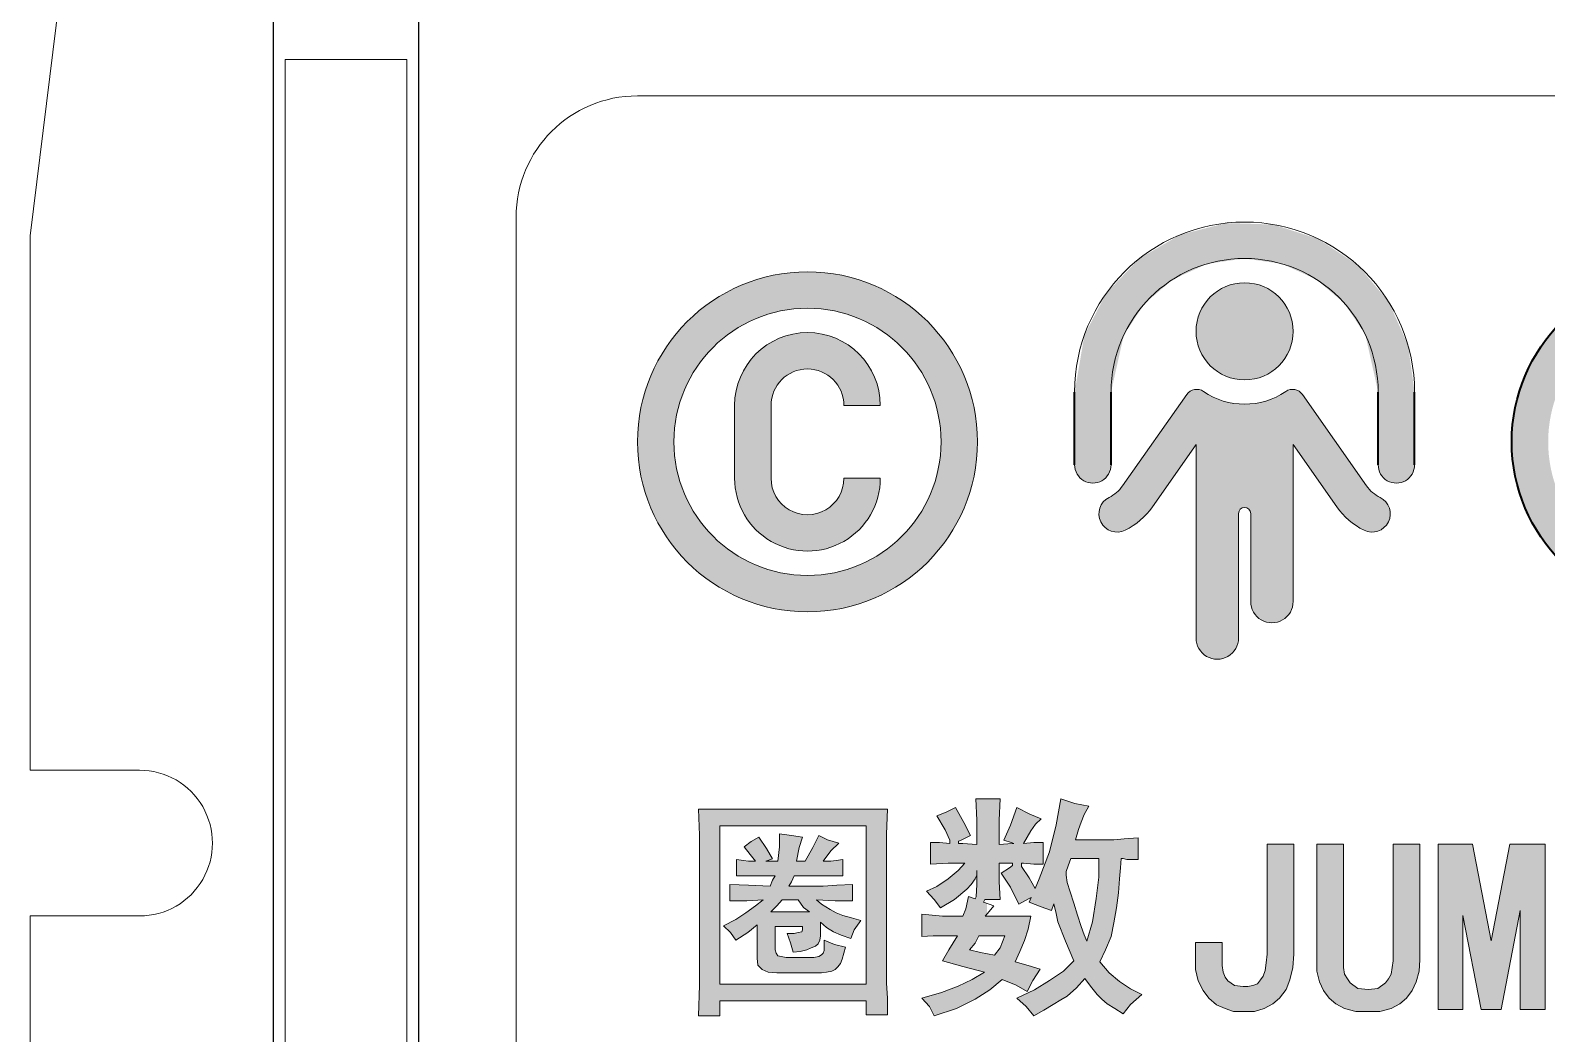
# Model space of a CAD drawing. Header units: millimetres. Extents: x -13 to 383, y -156 to 81.
# Drawn here: x 185.15 to 197.64, y -102.57 to -94.31 of the extents above; entities that cross this region are included whole.
import ezdxf

# ---------------------------------------------------------------- set-up
doc = ezdxf.new("R2010")
doc.units = ezdxf.units.MM
doc.header["$LTSCALE"] = 0.5
doc.layers.get('0').update_dxf_attribs({"lineweight": 18})
doc.layers.add('粗实线层', color=7, linetype='Continuous', lineweight=35)

# ---------------------------------------------------------------- blocks, each defined once
blk = doc.blocks.new('*X31')
at = {"linetype": 'Continuous', "ltscale": 0.5}
blk.add_hatch(color=8, dxfattribs=at).paths.add_polyline_path([(9.10000037969263, -3.239376910124629), (8.994934262002124, -2.770246902655548), (8.824684928135609, -2.511462926233216), (8.589037440219041, -2.310405114712358), (8.306678835314942, -2.183017515741511), (8.000000379977504, -2.139402069317239), (7.693321924640254, -2.183017515742844), (7.41096331973671, -2.310405114714918), (7.175315831821015, -2.511462926236801), (7.005066497954716, -2.77024690265944), (6.900000380209006, -3.239379239534986), (6.900000380280858, -3.239373013230761), (6.900000380344012, -3.839398053619626), (6.894890207021511, -3.878221370449058), (6.879905864132552, -3.914399171228135), (6.856068527186481, -3.945465956841454), (6.825002698831011, -3.969304541313125), (6.788825499805388, -3.984290336977184), (6.750002388215816, -3.989402069318387), (6.711179139792715, -3.98429137632207), (6.675001539591641, -3.969306549172059), (6.643935073058705, -3.94546879637985), (6.62009690442463, -3.914402648932864), (6.605111593016252, -3.878225249316275), (6.600000380280846, -3.839402069304583), (6.600000380277158, -3.23937301322178), (6.680950180178471, -2.77024690266032), (6.861961210138579, -2.424008392677327), (7.13160348474938, -2.141273282538569), (7.468877084990059, -1.944061169971535), (7.847514919384937, -1.847731064982387), (8.238028422493052, -1.859785219979277), (8.610004143924845, -1.979284849383556), (8.934472368011463, -2.196923242872706), (9.18616329445738, -2.495750578147205), (9.345475067132037, -2.852493984322737), (9.400000379614141, -3.239370048530958), (9.400000379611164, -3.839402069306459), (9.394889166941947, -3.878225249316274), (9.37990385553357, -3.914402648932863), (9.356065686899493, -3.945468796379849), (9.324999220366559, -3.969306549172058), (9.288821620165484, -3.984291376322069), (9.249998371742382, -3.989402069318386), (9.21117526015281, -3.984290336977184), (9.174998061127187, -3.969304541313124), (9.143932232771718, -3.945465956841454), (9.120094895825646, -3.914399171228134), (9.105110552936688, -3.878221370449058), (9.10000037961413, -3.839398053621778), (9.10000037961413, -3.239370048530958)], flags=0)
h = blk.add_hatch(color=8, dxfattribs=at)
edge = h.paths.add_edge_path(flags=0)
edge.add_arc((4.400000380951386, -3.649402068906169), 1.10000000001008, 359.9999999999999, 402.9051479602668)
edge.add_arc((4.400000380992465, -3.649402068801824), 1.099999999908955, 42.90514795774238, 90.00000000161626)
edge.add_line((4.400000380961435, -2.549402068892869), (4.400000380961444, -2.249402068895279))
edge.add_arc((4.400000380954156, -3.649402068902543), 1.400000000007264, -4.5986325858393684e-11, 89.99999999970169, ccw=False)
edge.add_line((5.80000038096142, -3.649402068903668), (5.500000380960728, -3.649402068893437))
edge = h.paths.add_edge_path(flags=0)
edge.add_arc((4.400000380972417, -3.649402068941497), 1.099999999953284, 269.9999999994264, 324.4079649619424)
edge.add_arc((4.400000380985643, -3.649402068890671), 1.09999999997211, 324.4079649593886, 359.9999999998561)
edge.add_line((5.500000380957752, -3.649402068893434), (5.800000380961421, -3.649402068893437))
edge.add_arc((4.40000038096244, -3.649402068896284), 1.399999999998982, -89.999999999961, 1.1647216524579562e-10, ccw=False)
edge.add_line((4.400000380963393, -5.049402068895265), (4.400000380961444, -4.749402068894796))
edge = h.paths.add_edge_path(flags=0)
edge.add_arc((4.400000381009816, -3.64940206890958), 1.400000000050317, 152.2807203900448, 180.0000000000001, ccw=False)
edge.add_arc((4.400000380958861, -3.649402068896457), 1.399999999999105, 89.99999999989751, 152.2807203895502, ccw=False)
edge.add_line((4.400000380961367, -2.249402068897352), (4.400000380961444, -2.549402068893414))
edge.add_arc((4.40000038096877, -3.649402068896049), 1.100000000002635, 90.00000000038159, 179.9999999998636)
edge.add_line((3.300000380966135, -3.649402068893431), (3.000000380960955, -3.649402068893437))
edge = h.paths.add_edge_path(flags=0)
edge.add_arc((4.400000380959113, -3.6494020688952), 1.399999999997202, 199.4673019416957, 270.00000000009595, ccw=False)
edge.add_arc((4.40000038090662, -3.649402068901848), 1.399999999945494, 179.9999999996219, 199.4673019421551, ccw=False)
edge.add_line((3.000000380961127, -3.649402068892609), (3.300000380961478, -3.649402068893437))
edge.add_arc((4.400000380951626, -3.649402068907972), 1.099999999990148, 179.9999999992429, 270.0000000010326)
edge.add_line((4.40000038097145, -4.749402068898121), (4.400000380961444, -5.049402068890174))
edge = h.paths.add_edge_path(flags=0)
edge.add_line((4.400000380961444, -3.049402068896512), (4.400000380961444, -3.009058300273921))
edge.add_line((4.400000380961444, -3.009058300273921), (4.400000380961444, -2.749402068900395))
edge.add_arc((4.400000380982884, -3.349402068878921), 0.5999999999785262, -2.859223968698643e-10, 90.00000000204739, ccw=False)
edge.add_line((5.00000038096141, -3.349402068881915), (4.700000380961399, -3.349402068885411))
edge.add_arc((4.400000380913126, -3.349402068915652), 0.3000000000482723, 5.775632856233886e-09, 89.9999999850005)
edge = h.paths.add_edge_path(flags=0)
edge.add_arc((4.400000380958147, -3.349402068898172), 0.5999999999842871, 145.4420408847405, 179.9995411834407, ccw=False)
edge.add_arc((4.400000381019908, -3.349402068984583), 0.6000000000841669, 90.00000000558202, 145.4420408812902, ccw=False)
edge.add_line((4.400000380961455, -2.749402068900417), (4.400000380961444, -3.049402068896512))
edge.add_arc((4.400000380959293, -3.349402068873676), 0.2999999999771634, 89.99999999958916, 179.9995411872932)
edge.add_line((4.100000380991748, -3.349399666535961), (4.100000380961433, -3.649402068893437))
edge.add_line((4.100000380961433, -3.649402068893437), (3.800000380961421, -3.649402068893437))
edge.add_line((3.800000380961421, -3.649402068893437), (3.800000380961421, -3.349397264186592))
edge = h.paths.add_edge_path(flags=0)
edge.add_arc((4.400000380986226, -3.949402068861303), 0.6000000000306578, 201.5961435173341, 269.9999999976302, ccw=False)
edge.add_arc((4.400000380941048, -3.949402068902449), 0.5999999999735063, 179.9997404137352, 201.5961435152687, ccw=False)
edge.add_line((3.8000003809737, -3.949399350521441), (3.800000380961421, -3.649402068893437))
edge.add_line((3.800000380961421, -3.649402068893437), (4.100000380961433, -3.649402068893437))
edge.add_line((4.100000380961433, -3.649402068893437), (4.100000380961433, -3.949399350537618))
edge.add_arc((4.400000380990361, -3.949402068861576), 0.3000000000412433, 179.9994808383663, 269.9999999949335)
edge.add_line((4.400000380963832, -4.249402068902819), (4.400000380961444, -4.549402068890572))
edge = h.paths.add_edge_path(flags=0)
edge.add_arc((4.400000380901984, -3.949402068811535), 0.3000000000588798, 270.0000000113346, 328.7293883228805)
edge.add_arc((4.400000381157913, -3.949402068961373), 0.2999999997623535, 328.7293883219681, 360.0000000115368)
edge.add_line((4.700000380920266, -3.949402068900966), (5.000000380961183, -3.949402068912605))
edge.add_arc((4.400000380977737, -3.949402068909028), 0.5999999999834458, 269.999999997698, 359.9999999996584, ccw=False)
edge.add_line((4.400000380953631, -4.549402068892475), (4.400000380961444, -4.249402068870438))
h = blk.add_hatch(color=8, dxfattribs=at)
edge = h.paths.add_edge_path(flags=0)
edge.add_arc((8.000000379975006, -2.739402069302827), 0.3999999999955666, -181.80780243931804, 1.1368683772161603e-13, ccw=False)
edge.add_arc((8.000000379979108, -2.739402069308809), 0.399999999999855, -4.5787373892380856e-10, 178.1921975598441, ccw=False)
h = blk.add_hatch(color=8, dxfattribs=at)
edge = h.paths.add_edge_path(flags=0)
edge.add_arc((11.60000037897096, -3.649402068904235), 1.099999999693001, 359.9999999999999, 396.0706217218051)
edge.add_arc((11.60000037899548, -3.649402068896323), 1.099999999668519, 36.07062172222405, 89.9999999999071)
edge.add_line((11.60000037899727, -2.549402069227803), (11.60000037899727, -2.249402069227784))
edge.add_arc((11.60000037899912, -3.649402068892578), 1.399999999664794, 9.86233317235019e-11, 90.00000000007589, ccw=False)
edge.add_line((13.00000037866391, -3.649402068890168), (12.70000037866015, -3.649402068893437))
edge = h.paths.add_edge_path(flags=0)
edge.add_arc((11.60000037867023, -3.64940206882611), 0.4999999996671765, 165.3144993273421, 179.9999999999997, ccw=False)
edge.add_arc((11.60000037879709, -3.649402068787501), 0.4999999997801064, 137.4576031171956, 165.3144993353073, ccw=False)
edge.add_line((11.23161176807571, -3.311334277847759), (11.09509656847325, -3.074883016130769))
edge.add_arc((11.22500037900776, -2.999883016062902), 0.1500000000052196, 29.99999999001369, 210.0000000287828, ccw=False)
edge.add_line((11.35490418959302, -2.924883016082933), (11.49141938921366, -3.161334277852092))
edge.add_arc((11.60000037884949, -3.649402068088545), 0.4999999991765909, 89.99999998306168, 102.54239687957357, ccw=False)
edge.add_line((11.60000037899731, -3.149402068911954), (11.60000037899727, -3.649402068893437))
edge.add_line((11.60000037899727, -3.649402068893437), (11.10000037899272, -3.649402068893437))
edge = h.paths.add_edge_path(flags=0)
edge.add_line((11.60000037899727, -3.649402068893437), (11.60000037899727, -3.376141351007817))
edge.add_line((11.60000037899727, -3.376141351007817), (11.60000037899727, -3.149402068908302))
edge.add_arc((11.60000037893971, -3.64940206894648), 0.5000000000381783, 1.1863221516250633e-09, 89.99999999340417, ccw=False)
edge.add_line((12.10000037897788, -3.649402068936127), (11.60000037899727, -3.649402068893437))
edge = h.paths.add_edge_path(flags=0)
edge.add_line((11.60000037899727, -4.149402068894545), (11.60000037899727, -3.831932004547838))
edge.add_line((11.60000037899727, -3.831932004547838), (11.60000037899727, -3.649402068893437))
edge.add_line((11.60000037899727, -3.649402068893437), (12.10000037898146, -3.649402068893437))
edge.add_arc((11.60000037899621, -3.649402068909307), 0.4999999999852509, -90.00000000186839, 1.8185914996138308e-09, ccw=False)
edge = h.paths.add_edge_path(flags=0)
edge.add_arc((11.60000037894417, -3.649402068943604), 0.4999999999386016, 193.5818360926951, 270.0000000060855, ccw=False)
edge.add_arc((11.60000037973363, -3.64940206884788), 0.5000000007284625, 179.9999999997455, 193.581836082113, ccw=False)
edge.add_line((11.10000037900516, -3.649402068845659), (11.60000037899727, -3.649402068893437))
edge.add_line((11.60000037899727, -3.649402068893437), (11.60000037899727, -4.149402068885735))
edge = h.paths.add_edge_path(flags=0)
edge.add_arc((11.60000037893156, -3.649402068883664), 1.399999999601789, 159.0245066938818, 179.9999999999999, ccw=False)
edge.add_arc((11.60000037897911, -3.649402068873557), 1.39999999964257, 89.99999999925672, 159.0245066949647, ccw=False)
edge.add_line((11.60000037899727, -2.249402069230988), (11.60000037899727, -2.549402069226744))
edge.add_arc((11.60000037898772, -3.649402068892298), 1.099999999665554, 89.99999999950259, 180.0000000000585)
edge.add_line((10.50000037932216, -3.649402068893421), (10.20000037932965, -3.649402068893437))
edge = h.paths.add_edge_path(flags=0)
edge.add_arc((11.60000037899289, -3.64940206889386), 1.39999999966226, 192.2260821755314, 270.00000000017775, ccw=False)
edge.add_arc((11.60000037933067, -3.649402068869447), 1.399999999997556, 180.0000000010806, 192.2260821735803, ccw=False)
edge.add_line((10.20000037933312, -3.649402068895852), (10.50000037933057, -3.649402068893437))
edge.add_arc((11.60000037900943, -3.649402068888063), 1.099999999678859, 180.0000000002799, 269.9999999990037)
edge.add_line((11.6000003789903, -4.749402068566923), (11.60000037899727, -5.049402068559743))
edge = h.paths.add_edge_path(flags=0)
edge.add_arc((11.6000003789942, -3.649402068908674), 1.099999999662093, 270.0000000001568, 336.2522546712487)
edge.add_arc((11.60000037894961, -3.64940206887833), 1.099999999715122, 336.252254670737, 359.9999999992131)
edge.add_line((12.70000037866474, -3.649402068893437), (13.00000037866391, -3.649402068893437))
edge.add_arc((11.60000037900045, -3.649402068895895), 1.399999999663466, -90.00000000046413, 1.0061285138363019e-10, ccw=False)
edge.add_line((11.60000037898911, -5.049402068559361), (11.60000037899727, -4.749402068570788))
h = blk.add_hatch(color=8, dxfattribs=at)
edge = h.paths.add_edge_path(flags=0)
edge.add_line((7.600000379979178, -5.264401904718994), (7.600000379979178, -3.672594269267449))
edge.add_line((7.600000379979178, -3.672594269267449), (7.241159498110733, -4.184021745237345))
edge.add_arc((6.750000380244496, -3.839402069182758), 0.6000000001559231, 296.3877999630721, 324.94474626834653, ccw=False)
edge.add_arc((6.950000380333149, -4.242514956735604), 0.1499999999929744, 116.3878892123237, 296.38779996163856, ccw=False)
edge.add_arc((6.750000380299324, -3.839402069278886), 0.300000000059768, 296.3877553379423, 324.9447462726767)
edge.add_line((6.995579939230572, -4.01171190727717), (7.233855791700591, -3.672116214800923))
edge.add_line((7.233855791700591, -3.672116214800923), (7.523075331281916, -3.259914521672329))
edge.add_arc((7.605008551370502, -3.317465813457574), 0.100125939397516, 55.71658515991447, 144.9151406827127, ccw=False)
edge.add_arc((8.000000379973018, -2.739402069296436), 0.6000000000126094, 235.6448927974583, 304.3551072113152)
edge.add_arc((8.394992208605968, -3.31746581339192), 0.1001259393605259, 35.084859222350474, 124.28341482306351, ccw=False)
edge.add_line((8.476925428759646, -3.259914521763696), (9.004420820730843, -4.011711907274901))
edge.add_arc((9.250000380111974, -3.839402068817522), 0.3000000006917305, 215.0552537497481, 243.6121999994407)
edge.add_arc((9.050000379634282, -4.242514956745599), 0.1499999999802598, -116.3876214707002, 63.612200041051324, ccw=False)
edge.add_arc((9.250000379671086, -3.839402069235158), 0.600000000081631, 215.0552537251376, 243.6122446622981, ccw=False)
edge.add_line((8.758841261826474, -4.184021745191218), (8.400000379863855, -3.672594269308433))
edge.add_line((8.400000379863855, -3.672594269308433), (8.40000037997902, -4.964399711118773))
edge.add_arc((8.22500037998641, -4.964402069306907), 0.175000000008498, -179.99998327644903, 0.0007720812990896775, ccw=False)
edge.add_line((8.050000379977918, -4.964402120386087), (8.05000037997894, -4.239402069315929))
edge.add_arc((8.0000003799654, -4.239402069256386), 0.0500000000135401, 359.9999999317682, 540.0000000154376)
edge.add_line((7.950000379951859, -4.239402069269858), (7.950000379978917, -5.264402069314428))
edge.add_arc((7.775000379971573, -5.264402069314428), 0.1750000000073442, 180.0000538892835, 360, ccw=False)
at = {"layer": '粗实线层', "linetype": 'Continuous'}
h = blk.add_hatch(color=8, dxfattribs=at)
h.paths.add_polyline_path([(5.680389408975032, -7.555810003379179), (5.686160925103763, -7.540419293701831), (5.703399121708628, -7.494450769421888), (5.726408834443248, -7.39474201424116), (5.780928376681118, -7.414213279326418), (5.789051275289637, -7.397220416743124), (5.795437972645061, -7.295033259060403), (5.795437972645061, -7.218334216613641), (5.780098164156016, -7.249013833592301), (5.749418547176845, -7.295033259060403), (5.711069025953122, -7.333382780283728), (5.611360270773162, -7.417751726975126), (5.496311707103132, -7.486780865177224), (5.442622377390364, -7.417751726975126), (5.381263143433046, -7.348722588773029), (5.465632090123961, -7.310373067549733), (5.557670941060394, -7.249013833592301), (5.642039887751309, -7.179984695390203), (5.695729217464077, -7.118625461432913), (5.557670941060394, -7.118625461432913), (5.411942760411193, -7.126295365677578), (5.411942760411193, -6.949887568050059), (5.488641802857501, -6.949887568050059), (5.571614016256319, -6.957557472294724), (5.571614016256319, -6.929515456292506), (5.534661228325774, -6.845051941023456), (5.465632090123961, -6.730003377353398), (5.542331132570268, -6.699323760374739), (5.619030175017713, -6.660974239151301), (5.688059313219526, -6.783692707066166), (5.741748642932293, -6.891071366491559), (5.665049600485929, -6.929420887714883), (5.645154872596436, -6.939368251659488), (5.645154872596436, -6.957557472294724), (5.680389408975032, -6.957557472294724), (5.795437972645061, -6.965227376539389), (5.795437972645061, -6.765809866178046), (5.787768068400567, -6.589402068550527), (5.879481461731302, -6.589402068550527), (5.879481461731302, -7.417751726975126), (5.860747990287962, -7.417751726975126), (5.850367073358541, -7.439468296807036), (5.879481461731302, -7.450666138488913), (5.879481461731302, -7.537042064773914), (5.864467110846931, -7.555810003379179), (5.879481461731302, -7.555810003379179), (5.879481461731302, -7.71687799251734), (5.810777781134163, -7.716877992517368), (5.780098164156016, -7.778237226474801), (5.734078738687799, -7.831926556187426), (5.826117589623209, -7.854936268921421), (5.879481461731302, -7.865609043343085), (5.879481461731302, -8.17631692017045), (5.780098164156016, -8.238431481155061), (5.626700079262264, -8.315130523601823), (5.442622377390364, -8.376489757559256), (5.404272856166642, -8.299790715112493), (5.342913622209323, -8.230761576910425), (5.503981611347626, -8.184742151442435), (5.642039887751309, -8.131052821729668), (5.757088451421396, -8.077363492017042), (5.85679720660238, -8.01600425805961), (5.680389408975032, -7.969984832591479), (5.511651515592177, -7.923965407123518), (5.565340845304945, -7.831926556187426), (5.634369983506758, -7.716877992517368), (5.573010749549496, -7.716877992517368), (5.511651515592177, -7.716877992517368), (5.434952473145813, -7.716877992517368), (5.342913622209323, -7.724547896762033), (5.342913622209323, -7.540470194889878), (5.511651515592177, -7.555810003379179)], flags=0)
h.paths.add_polyline_path([(5.879481461731302, -7.716877992517368), (5.879481461731302, -7.613832847955166), (5.879481461731302, -7.55581000337915), (6.132913759410769, -7.555810003379179), (6.240292418836304, -7.555810003379179), (6.217282706101628, -7.6631886628046), (6.186603089123537, -7.755227513740692), (6.148253567899815, -7.847266364676756), (6.109904046676093, -7.931635311368183), (6.217282706101628, -7.962314928346956), (6.316991461282669, -7.992994545325615), (6.25563222732535, -8.085033396261707), (6.209612801857133, -8.17707224719777), (6.117573950921724, -8.123382917485003), (6.002525387251637, -8.077363492017042), (5.902816632070596, -8.161732438708441), (5.879481461731302, -8.17631692017045), (5.879481461731302, -7.865609043343113), (5.941166153293295, -7.877945981655529), (5.987185578761512, -7.816586747698125), (6.025535099985234, -7.716877992517368)], flags=0)
h = blk.add_hatch(color=8, dxfattribs=at)
h.paths.add_polyline_path([(6.73291402992561, -7.080275940209475), (6.73291402992561, -7.037995281781093), (6.73291402992561, -6.926877855316093), (6.922913896612158, -6.926877855316093), (7.007282843303074, -6.919207951071428), (7.12233140697316, -6.911538046826763), (7.12233140697316, -7.087945844454254), (7.068642077260392, -7.087945844454254), (7.030292556037693, -7.087945844454254), (6.999612939058522, -7.080275940209475), (6.984273130569477, -7.080275940209475), (6.976603226324926, -7.156974982656209), (6.968933322079351, -7.249013833592301), (6.9612634178348, -7.364062397262359), (6.945923609345755, -7.486780865177224), (6.922913896612158, -7.609499333091975), (6.899904183877538, -7.724547896762033), (6.853884758409265, -7.831926556187426), (6.807865332942129, -7.931635311368183), (6.884564375388493, -8.023674162304275), (6.968933322079351, -8.092703300506344), (7.060972173015841, -8.154062534463662), (7.153011023952331, -8.200081959931765), (7.060972173015841, -8.284450906623192), (6.999612939058522, -8.361149949069926), (6.930583800856709, -8.315130523601823), (6.869224566899391, -8.276781002378527), (6.823205141431174, -8.238431481155061), (6.784855620207452, -8.200081959931765), (6.731166290494684, -8.131052821729668), (6.73291402992561, -7.649401670554397), (6.74650609898481, -7.60182942884731), (6.777185715962901, -7.410081822730461), (6.800195428697577, -7.233674025102971), (6.800195428697577, -7.080275940209475)], flags=0)
h.paths.add_polyline_path([(6.393690503729033, -7.026586610496821), (6.400904475138816, -6.996700157513658), (6.447379833441801, -6.804159387401342), (6.485729354665466, -6.589402068550527), (6.600777918335552, -6.627751589773851), (6.715826482005639, -6.650761302507846), (6.677476960781917, -6.719790440709943), (6.65446724804832, -6.781149674667375), (6.6314575353137, -6.842508908624666), (6.608447822580104, -6.926877855316093), (6.73291402992561, -6.926877855316093), (6.73291402992561, -7.080275940209475), (6.570098301357461, -7.080275940209475), (6.547088588622785, -7.141635174166879), (6.531748780133739, -7.18765459963501), (6.531748780133739, -7.218334216613641), (6.539418684378234, -7.279693450571074), (6.56242839711183, -7.356392493017694), (6.593108014091058, -7.448431343953786), (6.623787631069149, -7.548140099134542), (6.65446724804832, -7.640178950070606), (6.677476960781917, -7.709208088272703), (6.700486673516593, -7.762897417985329), (6.73291402992561, -7.649401670554369), (6.73291402992561, -8.133299915283658), (6.685146865027491, -8.069693587772235), (6.616117726824598, -8.146392630218998), (6.539418684378234, -8.215421768421095), (6.485729354665466, -8.246101385399726), (6.424370120708204, -8.284450906623192), (6.34767107826184, -8.330470332091153), (6.263302131569901, -8.376489757559256), (6.201942897612582, -8.299790715112493), (6.125243855166218, -8.230761576910425), (6.270972035814395, -8.161732438708441), (6.393690503729033, -8.085033396261707), (6.508739067399063, -8.008334353814945), (6.593108014091058, -7.923965407123518), (6.524078875889188, -7.762897417985329), (6.462719641931926, -7.60182942884731), (6.447379833441801, -7.532800290645213), (6.427657222527102, -7.453909846985795), (6.409030312219159, -7.509790577911218), (6.324661365527163, -7.479110960932559), (6.224952610346179, -7.440761439709121), (6.242259060949664, -7.401428597428719), (6.224952610346179, -7.410081822730461), (6.140583663655264, -7.456101248198451), (6.07155452545345, -7.318042971794398), (5.994855483006063, -7.202994408124312), (6.063884621208956, -7.156974982656209), (6.088537884852542, -7.137800222044632), (6.088537884852542, -7.118625461432913), (5.979515674516961, -7.118625461432913), (5.979515674516961, -7.272023546326409), (5.987185578761512, -7.417751726975126), (5.879481461731302, -7.417751726975126), (5.879481461731302, -6.996700157513658), (5.879481461731302, -6.589402068550527), (5.987185578761512, -6.589402068550527), (5.979515674516961, -6.765809866178046), (5.979515674516961, -6.965227376539389), (6.086894333942496, -6.957557472294724), (6.099711513557395, -6.957557472294724), (6.086894333942496, -6.952430600448878), (6.017865195740683, -6.929420887714883), (6.07155452545345, -6.806702419800132), (6.125243855166218, -6.660974239151301), (6.232622514591753, -6.714663568864069), (6.324661365527163, -6.753013090087364), (6.278641940058947, -6.799032515555496), (6.240292418836304, -6.852721845268121), (6.209612801857133, -6.906411174980889), (6.178925023469162, -6.957557472294724), (6.263302131569901, -6.949887568050059), (6.340001174016265, -6.949887568050059), (6.340001174016265, -6.996700157513629), (6.340001174016265, -7.126295365677578), (6.263302131569901, -7.126295365677578), (6.178933184878986, -7.118625461432913), (6.162078741192659, -7.118625461432913), (6.162078741192659, -7.147033125615877), (6.224952610346179, -7.241343929347636), (6.275149237669041, -7.326678195795182), (6.309321557038118, -7.249013833592301)], flags=0)
h = blk.add_hatch(color=8, dxfattribs=at)
h.paths.add_polyline_path([(3.509806507732776, -6.888528334092769), (3.505066636251513, -6.755811932620134), (3.502136603488225, -6.673771015241812), (4.20473475532873, -6.673771015241812), (4.20473475532873, -6.811829291646006), (3.67854440111563, -6.811829291646006), (3.67854440111563, -8.115713013240338), (4.20473475532873, -8.115713013240338), (4.20473475532873, -8.253771289644362), (3.67854440111563, -8.25377128964439), (3.67854440111563, -8.376489757559256), (3.502136603488225, -8.376489757559256), (3.509806507732776, -8.123382917485003), (3.509806507732776, -7.877945981655529), (3.509806507732776, -7.095615748698918)], flags=0)
h.paths.add_polyline_path([(4.20473475532873, -6.811829291646006), (4.20473475532873, -6.732870196915968), (4.20473475532873, -6.673771015241812), (5.05912716515644, -6.673771015241812), (5.051457260911889, -6.880858429848104), (5.051457260911889, -7.095615748698918), (5.051457260911889, -7.885615885900194), (5.051457260911889, -7.992994545325615), (5.051457260911889, -8.108043108995673), (5.05912716515644, -8.230761576910425), (5.05912716515644, -8.368819853314477), (4.882719367529091, -8.368819853314477), (4.882719367529091, -8.25377128964439), (4.20473475532873, -8.25377128964439), (4.20473475532873, -8.115713013240338), (4.882719367529091, -8.115713013240338), (4.882719367529091, -6.811829291646006)], flags=0)
h = blk.add_hatch(color=8, dxfattribs=at)
h.paths.add_polyline_path([(4.381322387246541, -7.103960604517141), (4.444939641013207, -6.990863264486876), (4.49441972727692, -6.891903091960415), (4.565105564795545, -6.927246010719841), (4.656997153570046, -6.95552034572745), (4.593379899802358, -7.019137599494485), (4.529762646035692, -7.103960604517141), (4.558036981043585, -7.103960604517141), (4.593379899802358, -7.103960604517141), (4.635791402314112, -7.096892020765182), (4.692340072329841, -7.089823437013337), (4.692340072329841, -7.224126528299223), (4.586311316051422, -7.224126528299223), (4.508556894779815, -7.224126528299223), (4.28943079847204, -7.224126528299223), (4.268225047216163, -7.273606614562453), (4.247019295960285, -7.308949533321879), (4.529762646035692, -7.308949533321879), (4.642859986066128, -7.301880949570062), (4.770094493600425, -7.294812365818103), (4.770094493600425, -7.429115457104103), (4.628722818562153, -7.429115457104103), (4.473213976021043, -7.422046873352144), (4.515625478531774, -7.45738979211157), (4.586311316051422, -7.499801294622984), (4.635791402314112, -7.52807562963045), (4.692340072329841, -7.549281380886214), (4.763025909848466, -7.570487132141835), (4.840780331119049, -7.591692883397457), (4.784231661104343, -7.669447304668296), (4.755957326096507, -7.740133142187148), (4.678202904825923, -7.711858807179681), (4.614585651058235, -7.6835844721721), (4.558036981043585, -7.648241553412674), (4.508556894779815, -7.605830050901261), (4.508556894779815, -7.676515888420141), (4.508556894779815, -7.718927390931526), (4.501488311027856, -7.754270309690952), (4.487351143524961, -7.782544644698561), (4.466145392269084, -7.803750395954182), (4.430802473509232, -7.817887563457987), (4.395459554749436, -7.832024730961791), (4.338910884734787, -7.846161898465596), (4.282362214720081, -7.853230482217413), (4.261156463464204, -7.775476060946716), (4.232882128456311, -7.697721639675905), (4.28943079847204, -7.697721639675905), (4.324773717230812, -7.690653055923917), (4.353048052238705, -7.6835844721721), (4.360116635990664, -7.669447304668296), (4.360116635990664, -7.641172969660829), (4.20473475532873, -7.641172969660829), (4.20473475532873, -7.521007045878605), (4.416665306005314, -7.521007045878605), (4.367185219742623, -7.485664127119179), (4.324773717230812, -7.422046873352144), (4.20473475532873, -7.422046873352144), (4.20473475532873, -6.994405983943238), (4.20473475532873, -6.882833050262207), (4.268225047216163, -6.891903091960415), (4.360116635990664, -6.906040259464078), (4.331842300982771, -6.990863264486876), (4.310636549726894, -7.103960604517141)], flags=0)
h.paths.add_polyline_path([(3.92893302712497, -7.047411934501952), (3.909118463347909, -7.021936066788186), (3.879452940862279, -6.983794680734917), (3.936001610876986, -6.941383178223646), (3.999618864643594, -6.906040259464078), (4.063236118411282, -6.997931848238721), (4.112716204673973, -7.082754853261378), (4.056167534659323, -7.103960604517141), (4.155127707185784, -7.103960604517141), (4.169264874689702, -6.983794680734917), (4.169264874689702, -6.877765924456611), (4.20473475532873, -6.882833050262207), (4.20473475532873, -7.422046873352116), (4.190470625945579, -7.422046873352144), (4.148059123433825, -7.471526959615375), (4.098579037171135, -7.521007045878605), (4.20473475532873, -7.521007045878605), (4.20473475532873, -7.641172969660801), (4.13392195592985, -7.641172969660829), (4.13392195592985, -7.832024730961791), (4.140990539681866, -7.860299065969372), (4.155127707185784, -7.881504817225021), (4.18340204219362, -7.888573400976838), (4.20473475532873, -7.892128853166128), (4.20473475532873, -8.022876492262867), (4.148059123433825, -8.022876492262867), (4.077373285915201, -8.015807908510908), (4.02789319965143, -7.994602157255258), (3.992550280892658, -7.959259238495832), (3.985481697140699, -7.902710568480643), (3.985481697140699, -7.627035802156911), (3.907727275869092, -7.690653055923917), (3.808767103342632, -7.754270309690952), (3.766355600831901, -7.690653055923917), (3.709806930816171, -7.63410438590887), (3.808767103342632, -7.58462429964564), (3.893590108366197, -7.52807562963045), (3.971344529636781, -7.471526959615375), (4.034961783403446, -7.422046873352144), (3.900658692118213, -7.429115457104103), (3.759287017079942, -7.429115457104103), (3.759287017079942, -7.294812365818103), (3.914795859621051, -7.301880949570062), (4.091510453419119, -7.308949533321879), (4.112716204673973, -7.259469447058649), (4.13392195592985, -7.224126528299223), (3.957207362132863, -7.224126528299223), (3.815835687094591, -7.224126528299223), (3.815835687094591, -7.089823437013337), (3.87238435711032, -7.096892020765182), (3.914795859621051, -7.103960604517141), (3.950138778380904, -7.103960604517141), (3.971344529636781, -7.103960604517141)], flags=0)
h = blk.add_hatch(color=8, dxfattribs=at)
h.paths.add_polyline_path([(11.27008627359356, -7.451077152885404), (11.27443422682921, -7.411945573758715), (11.27795664463667, -7.380243813488647), (11.27008627359356, -7.317280845135912), (11.25434553150524, -7.270058618871417), (11.23860478941685, -7.230706763650943), (11.2071233052402, -7.199225279474661), (11.17564182106349, -7.175614166342399), (11.12841959479954, -7.159873424254187), (11.07332699749139, -7.152003053210166), (11.07004916479428, -6.963496859681072), (11.15990107897619, -6.970984519196179), (11.24647516046105, -6.994595632328441), (11.31730849985752, -7.033947487548886), (11.38027146820986, -7.081169713813409), (11.42749369447489, -7.144132682166116), (11.46684554969573, -7.214966021562873), (11.49045666282723, -7.293669732003679), (11.49832703387136, -7.380243813488647), (11.49045666282723, -7.474688266017637), (11.46684554969573, -7.561262347502606), (11.42749369447489, -7.632095686899362), (11.38027146820986, -7.695058655252097), (11.31730849985752, -7.742280881516592), (11.23860478941685, -7.781632736737066), (11.15203070793206, -7.805243849869299), (11.07004916479428, -7.805243849869299), (11.07004916479428, -7.624225315855341), (11.12841959479954, -7.616354944811292), (11.17564182106349, -7.600614202723079), (11.2071233052402, -7.577003089590818), (11.23860478941685, -7.545521605414393), (11.25434553150524, -7.506169750194061)], flags=0)
h.paths.add_polyline_path([(11.65573445475377, -7.388114184532668), (11.65573445475377, -7.38097423055811), (11.65573445475377, -7.333021587224124), (11.65573445475377, -7.254317876783347), (11.67934556788521, -7.175614166342399), (11.71869742310611, -7.112651197989692), (11.76591964937006, -7.057558600681148), (11.82888261772342, -7.010336374416653), (11.89971595711995, -6.978854890240228), (11.97054929651642, -6.955243777107967), (12.05712337800128, -6.947373406063917), (12.15156783053027, -6.96311414815213), (12.23814191201615, -6.986725261284391), (12.30897525141268, -7.026077116504723), (12.36406784872082, -7.081169713813409), (12.40341970394167, -7.144132682166116), (12.43490118811837, -7.214966021562873), (12.45064193020562, -7.293669732003679), (12.45851230124981, -7.372373442444598), (12.23814191201615, -7.372373442444598), (12.23027154097201, -7.27792898991558), (12.19091968575111, -7.207095650518824), (12.16730857261859, -7.183484537386448), (12.13582708844297, -7.159873424254187), (12.09647523322212, -7.152003053210166), (12.05712337800128, -7.144132682166116), (11.97841966756062, -7.159873424254187), (11.92332707025247, -7.191354908430611), (11.88397521503157, -7.238577134695134), (11.87610484398743, -7.309410474091891), (11.88397521503157, -7.364503071400435), (11.91545669920828, -7.411725297665072), (11.9390678123408, -7.443206781841354), (11.98629003860475, -7.466817894973616), (12.04925300695709, -7.498299379149898), (12.13582708844297, -7.529780863326323), (12.21453079888363, -7.561262347502606), (12.28536413828016, -7.608484573767129), (12.34832710663244, -7.647836428987574), (12.39554933289747, -7.702929026296118), (12.44277155916149, -7.750151252560642), (12.466382672294, -7.805243849869299), (12.48999378542652, -7.868206818222035), (12.49786415647065, -7.9311697865746), (12.48999378542652, -8.017743868059569), (12.466382672294, -8.104317949544537), (12.42703081707418, -8.175151288941294), (12.37193821976496, -8.23024388624998), (12.30897525141268, -8.277466112514475), (12.23814191201615, -8.316817967734806), (12.15156783053027, -8.34042908086721), (12.05712337800128, -8.34042908086721), (11.95480855442912, -8.34042908086721), (11.86823447294324, -8.316817967734806), (11.79740113354677, -8.277466112514475), (11.73443816519443, -8.23024388624998), (11.6872159389294, -8.167280917897273), (11.64786408370958, -8.096447578500516), (11.62425297057706, -8.02561423910376), (11.62425297057706, -7.939040157618791), (11.62425297057706, -7.868206818222035), (11.84462335981181, -7.868206818222035), (11.84462335981181, -7.9311697865746), (11.84462335981181, -7.986262383883286), (11.86036410189905, -8.03348461014778), (11.87610484398743, -8.072836465368255), (11.90758632816409, -8.104317949544537), (11.97054929651642, -8.15154017580906), (12.05712337800128, -8.159410546853081), (12.10434560426631, -8.159410546853081), (12.15156783053027, -8.15154017580906), (12.19091968575111, -8.127929062676799), (12.22240116992782, -8.104317949544537), (12.26175302514764, -8.03348461014778), (12.27749376723597, -7.954780899706861), (12.25388265410345, -7.883947560310105), (12.20666042783949, -7.820984591957512), (12.12795671739883, -7.765891994648854), (12.00990115173727, -7.702929026296118), (11.92332707025247, -7.671447542119836), (11.85249373085594, -7.632095686899362), (11.78953076250258, -7.592743831678916), (11.73443816519443, -7.545521605414393), (11.70295668101772, -7.498299379149898), (11.67147519684107, -7.451077152885404)], flags=0)
h.paths.add_polyline_path([(10.64045659006615, -8.324688338778998), (10.64045659006615, -7.226117514555114), (10.64045659006615, -6.96311414815213), (11.0654566264472, -6.96311414815213), (11.07004916479428, -6.963496859681072), (11.07004916479428, -7.152003053210166), (11.01823440018217, -7.144132682166116), (10.86082697930084, -7.144132682166116), (10.86082697930084, -7.624225315855341), (11.01823440018217, -7.624225315855341), (11.07332699749139, -7.624225315855341), (11.07004916479428, -7.805243849869271), (11.05758625540301, -7.805243849869299), (10.86082697930084, -7.805243849869299), (10.86082697930084, -8.324688338778998)], flags=0)
h.paths.add_polyline_path([(10.03050283414967, -7.75970813168567), (10.11938179876353, -7.298383982023182), (10.18397506950942, -6.96311414815213), (10.47517879814063, -6.96311414815213), (10.47517879814063, -8.324688338778998), (10.27054915099427, -8.324688338778998), (10.27054915099427, -7.510276030738623), (10.11314173011294, -8.324688338778998), (9.947863938186401, -8.324688338778998), (9.798326888349209, -7.550996646140732), (9.798326888349209, -8.324688338778998), (9.593697241202847, -8.324688338778998), (9.593697241202847, -7.298383982023182), (9.593697241202847, -6.96311414815213), (9.877030598789872, -6.96311414815213), (9.941623869535817, -7.298383982023182)], flags=0)
h.paths.add_polyline_path([(9.223789802131023, -7.923299415530579), (9.223789802131023, -7.308707763090013), (9.223789802131023, -6.96311414815213), (9.444160191364631, -6.96311414815213), (9.444160191364631, -7.91542904448653), (9.43628982032152, -8.009873497015548), (9.412678707189002, -8.096447578500516), (9.38119722301235, -8.167280917897273), (9.333974996748339, -8.23024388624998), (9.27888239943917, -8.277466112514475), (9.20804906004264, -8.316817967734806), (9.11360460751365, -8.34042908086721), (9.019160154984661, -8.34042908086721), (8.91684533141148, -8.34042908086721), (8.822400878882434, -8.316817967734806), (8.751567539485961, -8.277466112514475), (8.696474942176735, -8.23024388624998), (8.64925271591278, -8.167280917897273), (8.617771231736072, -8.096447578500516), (8.594160118603554, -8.009873497015548), (8.594160118603554, -7.91542904448653), (8.594160118603554, -7.308707763090069), (8.594160118603554, -6.96311414815213), (8.814530507838299, -6.96311414815213), (8.814530507838299, -7.308707763090069), (8.814530507838299, -7.923299415530579), (8.814530507838299, -7.978392012839237), (8.822400878882434, -8.03348461014778), (8.846011992014951, -8.072836465368255), (8.869623105147468, -8.104317949544537), (8.932586073499806, -8.15154017580906), (9.019160154984661, -8.159410546853081), (9.097863865425325, -8.15154017580906), (9.160826833777605, -8.104317949544537), (9.184437946910123, -8.072836465368255), (9.20804906004264, -8.03348461014778), (9.215919431086832, -7.978392012839237)], flags=0)
h.paths.add_polyline_path([(8.18490082431191, -7.868206818222035), (8.18490082431191, -7.360326668424335), (8.18490082431191, -6.96311414815213), (8.405271213545575, -6.96311414815213), (8.405271213545575, -7.868206818222035), (8.397400842501384, -7.978392012839237), (8.373789729369946, -8.080706836412304), (8.342308245193237, -8.159410546853081), (8.287215647885091, -8.23024388624998), (8.232123050575865, -8.277466112514475), (8.161289711179393, -8.316817967734806), (8.08258600073873, -8.34042908086721), (7.996011919253874, -8.34042908086721), (7.909437837767996, -8.34042908086721), (7.838604498371524, -8.316817967734806), (7.767771158974995, -8.285336483558524), (7.704808190622714, -8.23024388624998), (7.657585964357679, -8.167280917897273), (7.618234109137859, -8.088577207456325), (7.594622996005342, -7.994132754927335), (7.594622996005342, -7.876077189266056), (7.594622996005342, -7.773762365692875), (7.814993385239006, -7.773762365692875), (7.814993385239006, -7.899688302398317), (7.814993385239006, -7.962651270751024), (7.822863756283141, -8.017743868059569), (7.838604498371524, -8.057095723280042), (7.862215611504041, -8.088577207456325), (7.917308208812187, -8.127929062676799), (7.98814154820974, -8.135799433720848), (8.027493403429503, -8.135799433720848), (8.066845258650403, -8.127929062676799), (8.106197113870167, -8.112188320588587), (8.129808227002684, -8.080706836412304), (8.153419340135201, -8.049225352235993), (8.169160082223584, -8.002003125971356), (8.177030453267719, -7.939040157618791)], flags=0)
blk.add_hatch(color=8, dxfattribs=at).paths.add_polyline_path([(4.20473475532873, -8.022876492262867), (4.20473475532873, -7.925840453531549), (4.20473475532873, -7.892128853166099), (4.225813544704351, -7.895641984728826), (4.452008224765166, -7.895641984728826), (4.49441972727692, -7.888573400976838), (4.515625478531774, -7.874436233473176), (4.529762646035692, -7.860299065969372), (4.536831229787708, -7.83909331471375), (4.536831229787708, -7.803750395954182), (4.536831229787708, -7.754270309690952), (4.621654234810194, -7.78961322845052), (4.713545823584695, -7.810818979706141), (4.699408656080777, -7.860299065969372), (4.685271488577882, -7.909779152232602), (4.671134321073964, -7.945122070992028), (4.649928569818087, -7.973396405999637), (4.628722818562153, -7.994602157255258), (4.600448483554317, -8.008739324759063), (4.558036981043585, -8.015807908510908), (4.515625478531774, -8.022876492262867)], flags=0)
at = {"color": 4, "linetype": 'Continuous', "lineweight": 25}
for p, q in [((0, 0), (0, -28.00000086426735)), ((1.200000289827585, -28.00000086426735), (1.200000289827585, 0))]:
    blk.add_line(p, q, dxfattribs=at)
at = {"color": 4, "ltscale": 0.5}
for p, q in [((0, -28.00000086426735), (0, 0)), ((1.200000289827585, -28.00000086426735), (1.200000289827585, 0))]:
    blk.add_line(p, q, dxfattribs=at)
at = {"color": 8, "ltscale": 0.5}
for p, q in [((3.000000289588115, -0.8000000000000114), (13.00000047012088, -0.8000000000000114)), ((2.000000289827597, -26.20000086434436), (2.00000028982754, -1.80000000020101))]:
    blk.add_line(p, q, dxfattribs=at)
at = {"color": 8, "linetype": 'Continuous', "ltscale": 0.5}
for p, q in [((3.800000380961421, -3.949399350537618), (3.800000380961421, -3.349397264186592)), ((4.100000380961433, -3.949399350537618), (4.100000380961433, -3.349397264186592)), ((4.700000380961399, -3.349402068885411), (5.00000038096141, -3.349402068885411)), ((7.523075331281916, -3.259914521672329), (6.995579939227355, -4.011711907274901)), ((8.476925428746767, -3.259914521772771), (9.004420820730843, -4.011711907274901)), ((7.600000380094343, -3.672594269308433), (7.241159498110733, -4.184021745237345)), ((7.600000379979178, -5.264401904718994), (7.600000379979178, -3.672594269267449)), ((8.400000379863855, -3.672594269308433), (8.758841261847465, -4.184021745237345)), ((8.40000037997902, -4.964399711118773), (8.40000037997902, -3.672594269267449)), ((4.700000380961171, -3.949402068905272), (5.000000380961183, -3.949402068912605)), ((7.950000379978917, -5.264402069314428), (7.950000379978917, -4.239402069315929)), ((8.05000037997894, -4.9644020181847), (8.05000037997894, -4.239402069315929))]:
    blk.add_line(p, q, dxfattribs=at)
at = {"color": 8, "lineweight": 0}
for points in [[(5.979515674516961, -6.965227376539389), (6.086894333942496, -6.957557472294724), (6.099711513557395, -6.957557472294724), (6.086894333942496, -6.952430600448878), (6.017865195740683, -6.929420887714883), (6.07155452545345, -6.806702419800132), (6.125243855166218, -6.660974239151301), (6.232622514591753, -6.714663568864069), (6.324661365527163, -6.753013090087364), (6.278641940058947, -6.799032515555496), (6.240292418836304, -6.852721845268121), (6.209612801857133, -6.906411174980889), (6.178925023469162, -6.957557472294724), (6.178933184878986, -6.957557472294724), (6.263302131569901, -6.949887568050059), (6.340001174016265, -6.949887568050059), (6.340001174016265, -7.126295365677578), (6.263302131569901, -7.126295365677578), (6.178933184878986, -7.118625461432913), (6.162078741192659, -7.118625461432913), (6.162078741192659, -7.147033125615877), (6.224952610346179, -7.241343929347636), (6.275149237669041, -7.326678195795182), (6.309321557038118, -7.249013833592301), (6.393690503729033, -7.026586610496821), (6.447379833441801, -6.804159387401342), (6.485729354665466, -6.589402068550527), (6.600777918335552, -6.627751589773851), (6.715826482005639, -6.650761302507846), (6.677476960781917, -6.719790440709943), (6.65446724804832, -6.781149674667375), (6.6314575353137, -6.842508908624666), (6.608447822580104, -6.926877855316093), (6.922913896612158, -6.926877855316093), (7.007282843303074, -6.919207951071428), (7.12233140697316, -6.911538046826763), (7.12233140697316, -7.087945844454254), (7.068642077260392, -7.087945844454254), (7.030292556037693, -7.087945844454254), (6.999612939058522, -7.080275940209475), (6.984273130569477, -7.080275940209475), (6.976603226324926, -7.156974982656209), (6.968933322079351, -7.249013833592301), (6.9612634178348, -7.364062397262359), (6.945923609345755, -7.486780865177224), (6.922913896612158, -7.609499333091975), (6.899904183877538, -7.724547896762033), (6.853884758409265, -7.831926556187426), (6.807865332942129, -7.931635311368183), (6.884564375388493, -8.023674162304275), (6.968933322079351, -8.092703300506344), (7.060972173015841, -8.154062534463662), (7.153011023952331, -8.200081959931765), (7.060972173015841, -8.284450906623192), (6.999612939058522, -8.361149949069926), (6.930583800856709, -8.315130523601823), (6.869224566899391, -8.276781002378527), (6.823205141431174, -8.238431481155061), (6.784855620207452, -8.200081959931765), (6.731166290494684, -8.131052821729668), (6.685146865027491, -8.069693587772235), (6.616117726824598, -8.146392630218998), (6.539418684378234, -8.215421768421095), (6.485729354665466, -8.246101385399726), (6.424370120708204, -8.284450906623192), (6.34767107826184, -8.330470332091153), (6.263302131569901, -8.376489757559256), (6.201942897612582, -8.299790715112493), (6.125243855166218, -8.230761576910425), (6.270972035814395, -8.161732438708441), (6.393690503729033, -8.085033396261707), (6.508739067399063, -8.008334353814945), (6.593108014091058, -7.923965407123518), (6.524078875889188, -7.762897417985329), (6.462719641931926, -7.60182942884731), (6.447379833441801, -7.532800290645213), (6.427657222527102, -7.453909846985795), (6.409030312219159, -7.509790577911218), (6.324661365527163, -7.479110960932559), (6.224952610346179, -7.440761439709121), (6.242259060949664, -7.401428597428719), (6.224952610346179, -7.410081822730461), (6.140583663655264, -7.456101248198451), (6.07155452545345, -7.318042971794398), (5.994855483006063, -7.202994408124312), (6.063884621208956, -7.156974982656209), (6.088537884852542, -7.137800222044632), (6.088537884852542, -7.118625461432913), (6.086894333942496, -7.118625461432913), (5.979515674516961, -7.118625461432913), (5.979515674516961, -7.272023546326409), (5.987185578761512, -7.417751726975126), (5.860747990287962, -7.417751726975126), (5.850367073358541, -7.439468296807036), (5.933496249048744, -7.471441056687894), (5.895146727826102, -7.517460482155883), (5.864467110846931, -7.555810003379179), (6.132913759410769, -7.555810003379179), (6.240292418836304, -7.555810003379179), (6.217282706101628, -7.6631886628046), (6.186603089123537, -7.755227513740692), (6.148253567899815, -7.847266364676756), (6.109904046676093, -7.931635311368183), (6.217282706101628, -7.962314928346956), (6.316991461282669, -7.992994545325615), (6.25563222732535, -8.085033396261707), (6.209612801857133, -8.17707224719777), (6.117573950921724, -8.123382917485003), (6.002525387251637, -8.077363492017042), (5.902816632070596, -8.161732438708441), (5.780098164156016, -8.238431481155061), (5.626700079262264, -8.315130523601823), (5.442622377390364, -8.376489757559256), (5.404272856166642, -8.299790715112493), (5.342913622209323, -8.230761576910425), (5.503981611347626, -8.184742151442435), (5.642039887751309, -8.131052821729668), (5.757088451421396, -8.077363492017042), (5.85679720660238, -8.01600425805961), (5.680389408975032, -7.969984832591479), (5.511651515592177, -7.923965407123518), (5.565340845304945, -7.831926556187426), (5.634369983506758, -7.716877992517368), (5.573010749549496, -7.716877992517368), (5.511651515592177, -7.716877992517368), (5.434952473145813, -7.716877992517368), (5.342913622209323, -7.724547896762033), (5.342913622209323, -7.540470194889878), (5.511651515592177, -7.555810003379179), (5.680389408975032, -7.555810003379179), (5.703399121708628, -7.494450769421888), (5.726408834443248, -7.39474201424116), (5.780928376681118, -7.414213279326418), (5.789051275289637, -7.397220416743124), (5.795437972645061, -7.295033259060403), (5.795437972645061, -7.179984695390203), (5.795437972645061, -7.218334216613641), (5.780098164156016, -7.249013833592301), (5.749418547176845, -7.295033259060403), (5.711069025953122, -7.333382780283728), (5.611360270773162, -7.417751726975126), (5.496311707103132, -7.486780865177224), (5.442622377390364, -7.417751726975126), (5.381263143433046, -7.348722588773029), (5.465632090123961, -7.310373067549733), (5.557670941060394, -7.249013833592301), (5.642039887751309, -7.179984695390203), (5.695729217464077, -7.118625461432913), (5.557670941060394, -7.118625461432913), (5.411942760411193, -7.126295365677578), (5.411942760411193, -6.949887568050059), (5.488641802857501, -6.949887568050059), (5.571614016256319, -6.957557472294724), (5.571614016256319, -6.929515456292506), (5.534661228325774, -6.845051941023456), (5.465632090123961, -6.730003377353398), (5.542331132570268, -6.699323760374739), (5.619030175017713, -6.660974239151301), (5.688059313219526, -6.783692707066166), (5.741748642932293, -6.891071366491559), (5.665049600485929, -6.929420887714883), (5.645154872596436, -6.939368251659488), (5.645154872596436, -6.957557472294724), (5.680389408975032, -6.957557472294724), (5.795437972645061, -6.965227376539389), (5.795437972645061, -6.765809866178046), (5.787768068400567, -6.589402068550527), (5.987185578761512, -6.589402068550527), (5.979515674516961, -6.765809866178046)], [(4.169264874689702, -6.983794680734917), (4.169264874689702, -6.877765924456611), (4.268225047216163, -6.891903091960415), (4.360116635990664, -6.906040259464078), (4.331842300982771, -6.990863264486876), (4.310636549726894, -7.103960604517141), (4.381322387246541, -7.103960604517141), (4.444939641013207, -6.990863264486876), (4.49441972727692, -6.891903091960415), (4.565105564795545, -6.927246010719841), (4.656997153570046, -6.95552034572745), (4.593379899802358, -7.019137599494485), (4.529762646035692, -7.103960604517141), (4.558036981043585, -7.103960604517141), (4.593379899802358, -7.103960604517141), (4.635791402314112, -7.096892020765182), (4.692340072329841, -7.089823437013337), (4.692340072329841, -7.224126528299223), (4.586311316051422, -7.224126528299223), (4.508556894779815, -7.224126528299223), (4.28943079847204, -7.224126528299223), (4.268225047216163, -7.273606614562453), (4.247019295960285, -7.308949533321879), (4.529762646035692, -7.308949533321879), (4.642859986066128, -7.301880949570062), (4.770094493600425, -7.294812365818103), (4.770094493600425, -7.429115457104103), (4.628722818562153, -7.429115457104103), (4.473213976021043, -7.422046873352144), (4.515625478531774, -7.45738979211157), (4.586311316051422, -7.499801294622984), (4.635791402314112, -7.52807562963045), (4.692340072329841, -7.549281380886214), (4.763025909848466, -7.570487132141835), (4.840780331119049, -7.591692883397457), (4.784231661104343, -7.669447304668296), (4.755957326096507, -7.740133142187148), (4.678202904825923, -7.711858807179681), (4.614585651058235, -7.6835844721721), (4.558036981043585, -7.648241553412674), (4.508556894779815, -7.605830050901261), (4.508556894779815, -7.676515888420141), (4.508556894779815, -7.718927390931526), (4.501488311027856, -7.754270309690952), (4.487351143524961, -7.782544644698561), (4.466145392269084, -7.803750395954182), (4.430802473509232, -7.817887563457987), (4.395459554749436, -7.832024730961791), (4.338910884734787, -7.846161898465596), (4.282362214720081, -7.853230482217413), (4.261156463464204, -7.775476060946716), (4.232882128456311, -7.697721639675905), (4.28943079847204, -7.697721639675905), (4.324773717230812, -7.690653055923917), (4.353048052238705, -7.6835844721721), (4.360116635990664, -7.669447304668296), (4.360116635990664, -7.641172969660829), (4.13392195592985, -7.641172969660829), (4.13392195592985, -7.832024730961791), (4.140990539681866, -7.860299065969372), (4.155127707185784, -7.881504817225021), (4.18340204219362, -7.888573400976838), (4.225813544704351, -7.895641984728826), (4.452008224765166, -7.895641984728826), (4.49441972727692, -7.888573400976838), (4.515625478531774, -7.874436233473176), (4.529762646035692, -7.860299065969372), (4.536831229787708, -7.83909331471375), (4.536831229787708, -7.803750395954182), (4.536831229787708, -7.754270309690952), (4.621654234810194, -7.78961322845052), (4.713545823584695, -7.810818979706141), (4.699408656080777, -7.860299065969372), (4.685271488577882, -7.909779152232602), (4.671134321073964, -7.945122070992028), (4.649928569818087, -7.973396405999637), (4.628722818562153, -7.994602157255258), (4.600448483554317, -8.008739324759063), (4.558036981043585, -8.015807908510908), (4.515625478531774, -8.022876492262867), (4.148059123433825, -8.022876492262867), (4.077373285915201, -8.015807908510908), (4.02789319965143, -7.994602157255258), (3.992550280892658, -7.959259238495832), (3.985481697140699, -7.902710568480643), (3.985481697140699, -7.627035802156911), (3.907727275869092, -7.690653055923917), (3.808767103342632, -7.754270309690952), (3.766355600831901, -7.690653055923917), (3.709806930816171, -7.63410438590887), (3.808767103342632, -7.58462429964564), (3.893590108366197, -7.52807562963045), (3.971344529636781, -7.471526959615375), (4.034961783403446, -7.422046873352144), (3.900658692118213, -7.429115457104103), (3.759287017079942, -7.429115457104103), (3.759287017079942, -7.294812365818103), (3.914795859621051, -7.301880949570062), (4.091510453419119, -7.308949533321879), (4.112716204673973, -7.259469447058649), (4.13392195592985, -7.224126528299223), (3.957207362132863, -7.224126528299223), (3.815835687094591, -7.224126528299223), (3.815835687094591, -7.089823437013337), (3.87238435711032, -7.096892020765182), (3.914795859621051, -7.103960604517141), (3.950138778380904, -7.103960604517141), (3.971344529636781, -7.103960604517141), (3.92893302712497, -7.047411934501952), (3.879452940862279, -6.983794680734917), (3.936001610876986, -6.941383178223646), (3.999618864643594, -6.906040259464078), (4.063236118411282, -6.997931848238721), (4.112716204673973, -7.082754853261378), (4.056167534659323, -7.103960604517141), (4.155127707185784, -7.103960604517141)], [(10.27054915099427, -7.510276030738623), (10.11314173011294, -8.324688338778998), (9.947863938186401, -8.324688338778998), (9.798326888349209, -7.550996646140732), (9.798326888349209, -8.324688338778998), (9.593697241202847, -8.324688338778998), (9.593697241202847, -6.96311414815213), (9.877030598789872, -6.96311414815213), (10.03050283414967, -7.75970813168567), (10.18397506950942, -6.96311414815213), (10.47517879814063, -6.96311414815213), (10.47517879814063, -8.324688338778998), (10.27054915099427, -8.324688338778998)]]:
    blk.add_lwpolyline(points, close=True, dxfattribs=at)
for points in [[(3.502136603488225, -6.673771015241812), (5.05912716515644, -6.673771015241812), (5.051457260911889, -6.880858429848104), (5.051457260911889, -7.095615748698918), (5.051457260911889, -7.885615885900194), (5.051457260911889, -7.992994545325615), (5.051457260911889, -8.108043108995673), (5.05912716515644, -8.230761576910425), (5.05912716515644, -8.368819853314477), (4.882719367529091, -8.368819853314477), (4.882719367529091, -8.25377128964439), (3.67854440111563, -8.25377128964439), (3.67854440111563, -8.376489757559256), (3.502136603488225, -8.376489757559256), (3.509806507732776, -8.123382917485003), (3.509806507732776, -7.877945981655529), (3.509806507732776, -7.095615748698918), (3.509806507732776, -6.888528334092769), (3.502136603488225, -6.673771015241812)], [(3.67854440111563, -6.811829291646006), (3.67854440111563, -8.115713013240338), (4.882719367529091, -8.115713013240338), (4.882719367529091, -6.811829291646006), (3.67854440111563, -6.811829291646006)], [(8.405271213545575, -7.868206818222035), (8.397400842501384, -7.978392012839237), (8.373789729369946, -8.080706836412304), (8.342308245193237, -8.159410546853081), (8.287215647885091, -8.23024388624998), (8.232123050575865, -8.277466112514475), (8.161289711179393, -8.316817967734806), (8.08258600073873, -8.34042908086721), (7.996011919253874, -8.34042908086721), (7.909437837767996, -8.34042908086721), (7.838604498371524, -8.316817967734806), (7.767771158974995, -8.285336483558524), (7.704808190622714, -8.23024388624998), (7.657585964357679, -8.167280917897273), (7.618234109137859, -8.088577207456325), (7.594622996005342, -7.994132754927335), (7.594622996005342, -7.876077189266056), (7.594622996005342, -7.773762365692875), (7.814993385239006, -7.773762365692875), (7.814993385239006, -7.899688302398317), (7.814993385239006, -7.962651270751024), (7.822863756283141, -8.017743868059569), (7.838604498371524, -8.057095723280042), (7.862215611504041, -8.088577207456325), (7.917308208812187, -8.127929062676799), (7.98814154820974, -8.135799433720848), (8.027493403429503, -8.135799433720848), (8.066845258650403, -8.127929062676799), (8.106197113870167, -8.112188320588587), (8.129808227002684, -8.080706836412304), (8.153419340135201, -8.049225352235993), (8.169160082223584, -8.002003125971356), (8.177030453267719, -7.939040157618791), (8.18490082431191, -7.868206818222035), (8.18490082431191, -6.96311414815213), (8.405271213545575, -6.96311414815213), (8.405271213545575, -7.868206818222035)], [(9.444160191364631, -7.91542904448653), (9.43628982032152, -8.009873497015548), (9.412678707189002, -8.096447578500516), (9.38119722301235, -8.167280917897273), (9.333974996748339, -8.23024388624998), (9.27888239943917, -8.277466112514475), (9.20804906004264, -8.316817967734806), (9.11360460751365, -8.34042908086721), (9.019160154984661, -8.34042908086721), (8.91684533141148, -8.34042908086721), (8.822400878882434, -8.316817967734806), (8.751567539485961, -8.277466112514475), (8.696474942176735, -8.23024388624998), (8.64925271591278, -8.167280917897273), (8.617771231736072, -8.096447578500516), (8.594160118603554, -8.009873497015548), (8.594160118603554, -7.91542904448653), (8.594160118603554, -6.96311414815213), (8.814530507838299, -6.96311414815213), (8.814530507838299, -7.923299415530579), (8.814530507838299, -7.978392012839237), (8.822400878882434, -8.03348461014778), (8.846011992014951, -8.072836465368255), (8.869623105147468, -8.104317949544537), (8.932586073499806, -8.15154017580906), (9.019160154984661, -8.159410546853081), (9.097863865425325, -8.15154017580906), (9.160826833777605, -8.104317949544537), (9.184437946910123, -8.072836465368255), (9.20804906004264, -8.03348461014778), (9.215919431086832, -7.978392012839237), (9.223789802131023, -7.923299415530579), (9.223789802131023, -6.96311414815213), (9.444160191364631, -6.96311414815213), (9.444160191364631, -7.91542904448653)], [(6.570098301357461, -7.080275940209475), (6.547088588622785, -7.141635174166879), (6.531748780133739, -7.18765459963501), (6.531748780133739, -7.218334216613641), (6.539418684378234, -7.279693450571074), (6.56242839711183, -7.356392493017694), (6.593108014091058, -7.448431343953786), (6.623787631069149, -7.548140099134542), (6.65446724804832, -7.640178950070606), (6.677476960781917, -7.709208088272703), (6.700486673516593, -7.762897417985329), (6.74650609898481, -7.60182942884731), (6.777185715962901, -7.410081822730461), (6.800195428697577, -7.233674025102971), (6.800195428697577, -7.080275940209475), (6.570098301357461, -7.080275940209475)], [(4.190470625945579, -7.422046873352144), (4.148059123433825, -7.471526959615375), (4.098579037171135, -7.521007045878605), (4.416665306005314, -7.521007045878605), (4.367185219742623, -7.485664127119179), (4.324773717230812, -7.422046873352144), (4.190470625945579, -7.422046873352144)], [(5.810777781134163, -7.716877992517368), (5.780098164156016, -7.778237226474801), (5.734078738687799, -7.831926556187426), (5.826117589623209, -7.854936268921421), (5.941166153293295, -7.877945981655529), (5.987185578761512, -7.816586747698125), (6.025535099985234, -7.716877992517368), (5.810777781134163, -7.716877992517368)]]:
    blk.add_lwpolyline(points, dxfattribs=at)
at = {"color": 8, "linetype": 'Continuous', "ltscale": 0.5}
for centre, radius in [((4.400000380961444, -3.649402068893437), 1.4), ((8.000000379978985, -2.739402069315929), 0.3999999999999999), ((4.400000380961444, -3.649402068893437), 1.1)]:
    blk.add_circle(centre, radius, dxfattribs=at)
for centre, radius, start, end in [((3.000000290029902, -1.800000000201038), 1.000000000202306, 90.0000000253168, 179.9999999999999), ((8.000000379979099, -3.239402069317151), 1.400000000001232, 0.001310468291626057, 179.9988108632733), ((8.000000379979099, -3.239402069317151), 1.100000000001232, 0.001310468291612526, 179.9988108632733), ((4.400000380972529, -3.349402068885411), 0.5999999999888813, 0, 179.9995411858237), ((4.400000380972529, -3.349402068885411), 0.2999999999888814, 0, 179.9995411858237), ((7.605008551393041, -3.31746581335139), 0.100125939297085, 55.71658513634144, 144.9151407398446), ((8.000000379968071, -2.73940206928043), 0.6000000000286152, 235.6448927987185, 304.3551072108426), ((8.394992208627286, -3.317465813358609), 0.1001259393239358, 35.0848592137644, 124.2834148438393), ((6.750000380372398, -3.839402069306459), 0.1500000000253648, 179.9999999999998, 0.001533879382715102), ((9.2500003795858, -3.839402069306459), 0.1500000000253648, 179.9984661213304, 7.12783507693319e-10), ((4.400000380964343, -3.949402068897911), 0.5999999999968126, 179.9997404163041, 8.481479150614432e-14), ((4.400000380964343, -3.949402068897911), 0.2999999999968127, 179.9997404163041, 1.696295830131896e-13), ((6.950000380327879, -4.242514956733828), 0.1499999999890419, 116.3878892108163, 296.3876214673465), ((6.750000380299298, -3.839402069278862), 0.3000000000598022, 296.3877999621937, 324.9447462726758), ((9.050000379630319, -4.242514956733828), 0.1499999999890419, 243.6123785326544, 63.61211078918308), ((9.250000380028041, -3.839402068944196), 0.300000000540952, 215.0552537391503, 243.6122000030481), ((6.750000380228755, -3.839402069159007), 0.6000000001841953, 296.3877999634103, 324.9447462721047), ((8.000000379978871, -4.239402069269858), 0.05000000002701198, 0, 180), ((9.250000379768721, -3.839402069146644), 0.6000000002123949, 215.0552537267057, 243.6122000337432), ((8.225000380008282, -4.964402069285029), 0.1750000000303732, 179.9999832695214, 0.0007720741310066235), ((7.775000379971573, -5.264402069314428), 0.1750000000073441, 179.9999461107165, 0)]:
    blk.add_arc(centre, radius, start, end, dxfattribs=at)
at = {"layer": '粗实线层', "color": 8, "linetype": 'Continuous'}
for p, q in [((6.600000380280846, -3.839402069304583), (6.600000380280846, -3.239373013230761)), ((6.900000380280858, -3.839398053621466), (6.900000380280858, -3.239373013230761)), ((9.10000037961413, -3.839398053621778), (9.10000037961413, -3.239370048530958)), ((9.400000379614141, -3.839402069312456), (9.400000379614141, -3.239370048530958))]:
    blk.add_line(p, q, dxfattribs=at)
blk.add_circle((11.60000037899727, -3.649402068893437), 1.399999999666666, dxfattribs=at)

msp = doc.modelspace()

# ---------------------------------------------------------------- linework, layer by layer
at = {"color": 3, "linetype": 'Continuous', "ltscale": 0.5}
for p, q in [((185.1534463503904, -96.00000000000001), (186.0129382767104, -89.00000000000001)), ((186.0534462995602, -100.3999999999587), (185.1534463503906, -100.3999999999587)), ((186.0534358669752, -101.5999999999587), (185.1534463502758, -101.5999999999587))]:
    msp.add_line(p, q, dxfattribs=at)
at = {"color": 8, "linetype": 'Continuous', "ltscale": 0.5}
for p, q in [((187.2533716035277, -121.5460034996659), (187.2533716035277, -94.54600349978274)), ((187.2533716034159, -94.54600349978274), (188.2533716033577, -94.54600349978274)), ((188.2533716034741, -121.5460034997825), (188.2533716034741, -94.54600349960761))]:
    msp.add_line(p, q, dxfattribs=at)
at = {"color": 3, "linetype": 'Continuous'}
for p, q in [((185.1534463503906, -100.3999999999587), (185.1534463503906, -95.99999999999723)), ((185.1534463503906, -135.0000000000005), (185.1534463503906, -101.5999999999587))]:
    msp.add_line(p, q, dxfattribs=at)
at = {"color": 3, "linetype": 'Continuous', "ltscale": 0.5}
msp.add_arc((186.0534463500339, -100.9999999999999), 0.6000000000505036, 269.9989989416252, 90, dxfattribs=at)

# ---------------------------------------------------------------- block references
at = {"color": 8, "linetype": 'Continuous', "ltscale": 0.5}
msp.add_blockref('*X31', (187.1534459704114, -94.04600327838027), dxfattribs=at)

doc.saveas('drawing.dxf')
